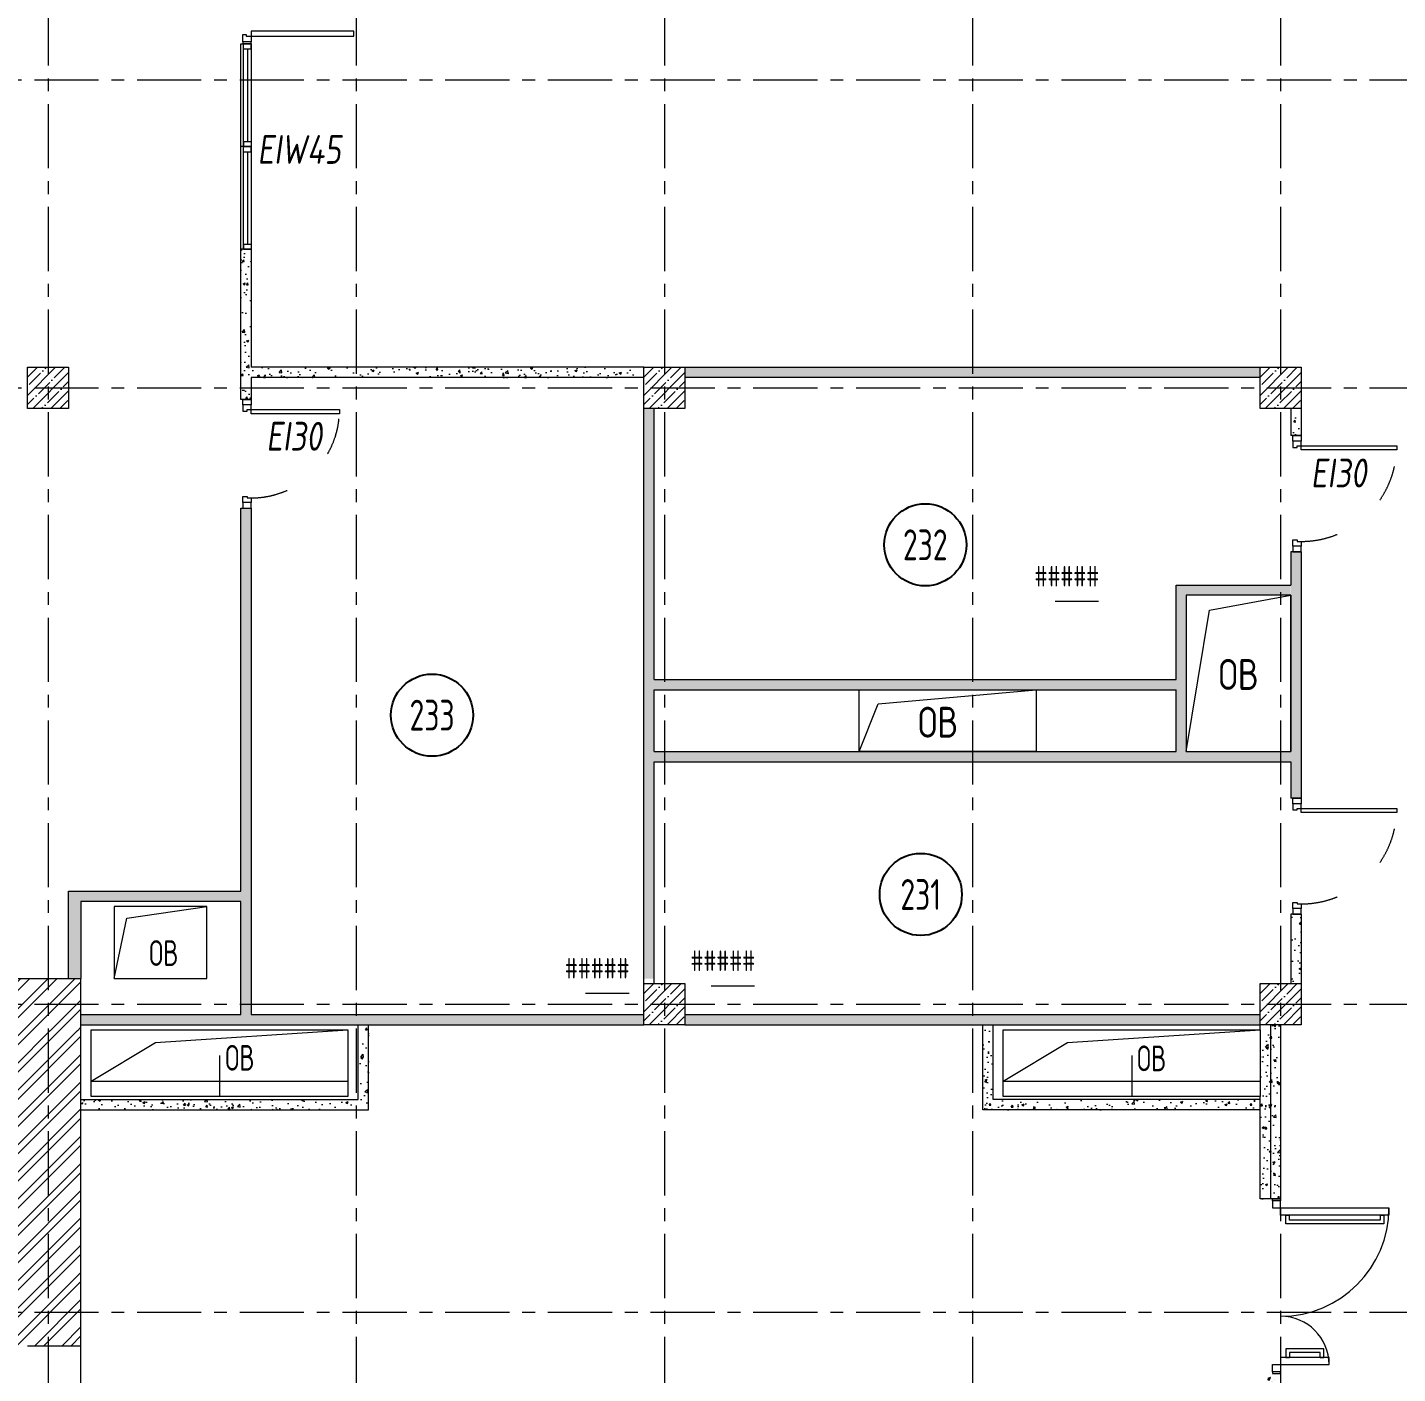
# Model space of a CAD drawing. Header units: millimetres. Extents: x -65527 to 8894748, y -37603 to 223697.
# Drawn here: x -47265 to -33925, y 9559 to 22665 of the extents above; entities that cross this region are included whole.
import ezdxf
from ezdxf import colors
from ezdxf.entities.mleader import LeaderData, LeaderLine
from ezdxf.enums import TextEntityAlignment as Align
from ezdxf.math import Vec2, Vec3

# ---------------------------------------------------------------- set-up
doc = ezdxf.new("R2010")
doc.units = ezdxf.units.MM
doc.header["$LTSCALE"] = 10
doc.linetypes.add('ACAD_ISO03W100', pattern=[30, 12, -18])
doc.linetypes.add('CENTER', pattern=[2, 1.25, -0.25, 0.25, -0.25])
for name, color, linetype, lineweight in [('_0', 250, 'Continuous', 9), ('АР_Номер помещения', 1, 'Continuous', 25), ('АР_Оси', 142, 'Continuous', 9), ('АР_Помещения_площадь', 19, 'Continuous', 9)]:
    doc.layers.add(name, color=color, linetype=linetype, lineweight=lineweight)
doc.layers.add('Архитектура', color=251, linetype='Continuous')
doc.styles.add('ICOCPEUR', font='isocpeur.ttf')
doc.styles.add('ISOCPEUR', font='isocpeur.ttf', dxfattribs={"width": 0.7})
doc.styles.get("Standard").update_dxf_attribs({"font": 'ARIALN.TTF'})
doc.styles.add('Архитект', font='isocpeur.ttf', dxfattribs={"width": 0.8, "oblique": 8})
pattern_1 = [(50, (30232.33, -93445.12), (215.17805, -18.82564), [22.5, -247.5]), (355, (30232.33, -93445.12), (-41.6254, 225.65764), [18, -198]), (100.45144, (30250.26, -93446.7), (173.55265, 206.832), [19.12206, -210.34263]), (46.1842, (30232.33, -93385.12), (320.1724, -49.6558), [33.75, -371.25]), (96.63564, (30259, -93389.26), (280.3986, 292.2356), [28.6831, -315.5141]), (351.18416, (30232.33, -93385.12), (280.3986, 292.2356), [27, -297]), (21, (30262.33, -93400.12), (179.07212, -120.78567), [22.5, -247.5]), (326, (30262.33, -93400.12), (72.9946, 217.545), [18, -198]), (71.45144, (30277.25, -93410.19), (252.0667, 96.75935), [19.12206, -210.34263]), (37.5, (30232.33, -93445.12), (3.647957, 99.868156), [0, -195.6, 0, -201, 0, -198.75]), (7.5, (30232.33, -93445.12), (78.92086, 118.32351), [0, -114.6, 0, -191.1, 0, -75.75]), (327.5, (30165.43, -93445.12), (160.14673, -6.76646), [0, -75, 0, -234, 0, -310.5]), (317.5, (30135.43, -93445.12), (174.95585, 30.0315), [0, -97.5, 0, -155.4, 0, -220.5])]
pattern_2 = [(45, (-998310.03, 71377.67), (-132.58252, 132.58252), []), (45, (-998221.64, 71377.67), (-132.58252, 132.58252), [])]
pattern_3 = [(50, (29952.33, -93445.12), (215.17805, -18.82564), [22.5, -247.5]), (355, (29952.33, -93445.12), (-41.6254, 225.65764), [18, -198]), (100.45144, (29970.26, -93446.7), (173.55265, 206.832), [19.12206, -210.34263]), (46.1842, (29952.33, -93385.12), (320.1724, -49.6558), [33.75, -371.25]), (96.63564, (29979, -93389.26), (280.3986, 292.2356), [28.6831, -315.5141]), (351.18416, (29952.33, -93385.12), (280.3986, 292.2356), [27, -297]), (21, (29982.33, -93400.12), (179.07212, -120.78567), [22.5, -247.5]), (326, (29982.33, -93400.12), (72.9946, 217.545), [18, -198]), (71.45144, (29997.25, -93410.19), (252.0667, 96.75935), [19.12206, -210.34263]), (37.5, (29952.33, -93445.12), (3.647957, 99.868156), [0, -195.6, 0, -201, 0, -198.75]), (7.5, (29952.33, -93445.12), (78.92086, 118.32351), [0, -114.6, 0, -191.1, 0, -75.75]), (327.5, (29885.43, -93445.12), (160.14673, -6.76646), [0, -75, 0, -234, 0, -310.5]), (317.5, (29855.43, -93445.12), (174.95585, 30.0315), [0, -97.5, 0, -155.4, 0, -220.5])]

# ---------------------------------------------------------------- blocks, each defined once
blk = doc.blocks.new('_DOTSMALL')
at = {"color": 0, "linetype": 'ByBlock', "const_width": 0.5}
blk.add_lwpolyline([(-0.0625, 0, 1), (0.0625, 0, 1)], format="xyb", close=True, dxfattribs=at)
blk = doc.blocks.new('*U271')
at = {"linetype": 'ByBlock'}
for p, q in [((0, 0), (0, -74)), ((50, 0), (0, 0)), ((0, -74), (0, 0)), ((1000, 0), (0, 0)), ((50, -74), (0, -74)), ((0, -74), (1000, -74)), ((50, 0), (50, -74)), ((950, 0), (50, 0)), ((50, -37), (950, -37)), ((50, -74), (950, -74)), ((950, 0), (1000, 0)), ((950, 0), (950, -74)), ((950, -74), (1000, -74)), ((1000, 0), (1000, -74)), ((1000, -74), (1000, 0))]:
    blk.add_line(p, q, dxfattribs=at)
blk = doc.blocks.new('*U272')
at = {"linetype": 'ByBlock'}
for p, q in [((0, 0), (0, -74)), ((50, 0), (0, 0)), ((0, -74), (0, 0)), ((1000, 0), (0, 0)), ((50, -74), (0, -74)), ((0, -74), (1000, -74)), ((50, 0), (50, -74)), ((950, 0), (50, 0)), ((50, -37), (950, -37)), ((50, -74), (950, -74)), ((950, 0), (1000, 0)), ((950, 0), (950, -74)), ((950, -74), (1000, -74)), ((1000, 0), (1000, -74)), ((1000, -74), (1000, 0))]:
    blk.add_line(p, q, dxfattribs=at)
blk = doc.blocks.new('*U268')
for points in [[(-55, -80), (-55, 0), (-115, 0), (-115, -40), (-100, -40), (-100, -80), (-55, -80)], [(0, 0), (0, -80), (-55, -80), (-55, 0), (0, 0)], [(-1060, 0), (-1060, -80), (-1005, -80), (-1005, 0), (-1060, 0)], [(-1005, -80), (-1005, 0), (-945, 0), (-945, -40), (-960, -40), (-960, -80), (-1005, -80)]]:
    blk.add_lwpolyline(points)
blk.add_lwpolyline([(-100, -80), (-100, -940), (-140, -940), (-140, -80)], close=True)
at = {"linetype": 'ACAD_ISO03W100', "ltscale": 3}
blk.add_arc((-100, -80), 860, 180, 270, dxfattribs=at)
blk = doc.blocks.new('*U270')
for points in [[(-55, -80), (-55, 0), (-115, 0), (-115, -40), (-100, -40), (-100, -80), (-55, -80)], [(0, 0), (0, -80), (-55, -80), (-55, 0), (0, 0)], [(-1130, 0), (-1130, -80), (-1075, -80), (-1075, 0), (-1130, 0)], [(-1075, -80), (-1075, 0), (-1015, 0), (-1015, -40), (-1030, -40), (-1030, -80), (-1075, -80)]]:
    blk.add_lwpolyline(points)
blk.add_lwpolyline([(-100, -80), (-100, -1010), (-140, -1010), (-140, -80)], close=True)
at = {"linetype": 'ACAD_ISO03W100', "ltscale": 3}
blk.add_arc((-100, -80), 930, 180, 270, dxfattribs=at)
blk = doc.blocks.new('*U258')
at = {"layer": 'АР_Номер помещения', "color": 7}
blk.add_circle((-16065, 2966), 400, dxfattribs=at)
at = {"layer": 'АР_Помещения_площадь', "color": 7}
blk.add_line((-14147, 255), (-14570, 255), dxfattribs=at)
at = {"color": 7, "style": 'ISOCPEUR', "width": 0.7, "flags": 1}
blk.add_attdef('КАТЕГОРИЯ', (-499, -2092), '', height=250, dxfattribs=at)
at = {"layer": 'АР_Номер помещения', "color": 7, "style": 'ISOCPEUR', "width": 0.7}
blk.add_attdef('НОМЕР_ПОМЕЩЕНИЯ', text='', height=300, dxfattribs=at).set_placement((-16065, 2966), align=Align.MIDDLE_CENTER)
at = {"layer": 'АР_Помещения_площадь', "color": 7, "lineweight": 30, "width": 0.7, "flags": 104}
blk.add_attdef('ИМЯ_ПОМЕЩЕНИЯ', text='', height=100, dxfattribs=at).set_placement((158, 1217), align=Align.MIDDLE_CENTER)
at = {"layer": 'АР_Помещения_площадь', "color": 7, "style": 'ISOCPEUR', "width": 0.7}
blk.add_attdef('ПЛОЩАДЬ_ПОМЕЩЕНИЯ', text='', height=200, dxfattribs=at).set_placement((-14142, 502), align=Align.MIDDLE_RIGHT)
blk = doc.blocks.new('*U259')
at = {"layer": 'АР_Номер помещения', "color": 7}
blk.add_circle((-15109, 1428), 400, dxfattribs=at)
at = {"layer": 'АР_Помещения_площадь', "color": 7}
blk.add_line((-13421, 875), (-13843, 875), dxfattribs=at)
at = {"color": 7, "style": 'ISOCPEUR', "width": 0.7, "flags": 1}
blk.add_attdef('КАТЕГОРИЯ', (-499, -2092), '', height=250, dxfattribs=at)
at = {"layer": 'АР_Номер помещения', "color": 7, "style": 'ISOCPEUR', "width": 0.7}
blk.add_attdef('НОМЕР_ПОМЕЩЕНИЯ', text='', height=300, dxfattribs=at).set_placement((-15109, 1428), align=Align.MIDDLE_CENTER)
at = {"layer": 'АР_Помещения_площадь', "color": 7, "style": 'ISOCPEUR', "width": 0.7}
blk.add_attdef('ПЛОЩАДЬ_ПОМЕЩЕНИЯ', text='', height=200, dxfattribs=at).set_placement((-13416, 1122), align=Align.MIDDLE_RIGHT)
at = {"layer": 'АР_Помещения_площадь', "color": 7, "lineweight": 30, "width": 0.7, "flags": 104}
blk.add_attdef('ИМЯ_ПОМЕЩЕНИЯ', text='', height=100, dxfattribs=at).set_placement((158, 1217), align=Align.MIDDLE_CENTER)
blk = doc.blocks.new('*U252')
at = {"layer": 'АР_Номер помещения', "color": 7}
blk.add_circle((-15583, 1221), 400, dxfattribs=at)
at = {"layer": 'АР_Помещения_площадь', "color": 7}
blk.add_line((-17201, 328), (-17623, 328), dxfattribs=at)
at = {"color": 7, "style": 'ISOCPEUR', "width": 0.7, "flags": 1}
blk.add_attdef('КАТЕГОРИЯ', (-499, -2092), '', height=250, dxfattribs=at)
at = {"layer": 'АР_Номер помещения', "color": 7, "style": 'ISOCPEUR', "width": 0.7}
blk.add_attdef('НОМЕР_ПОМЕЩЕНИЯ', text='', height=300, dxfattribs=at).set_placement((-15583, 1221), align=Align.MIDDLE_CENTER)
at = {"layer": 'АР_Помещения_площадь', "color": 7, "lineweight": 30, "width": 0.7, "flags": 104}
blk.add_attdef('ИМЯ_ПОМЕЩЕНИЯ', text='', height=100, dxfattribs=at).set_placement((158, 1217), align=Align.MIDDLE_CENTER)
at = {"layer": 'АР_Помещения_площадь', "color": 7, "style": 'ISOCPEUR', "width": 0.7}
blk.add_attdef('ПЛОЩАДЬ_ПОМЕЩЕНИЯ', text='', height=200, dxfattribs=at).set_placement((-17196, 575), align=Align.MIDDLE_RIGHT)
blk = doc.blocks.new('Полуторная_на лестницу')
for points in [[(75, 80), (75, 1080), (125, 1080), (125, 80)], [(1375, 430), (1375, 80), (1425, 80), (1425, 430)]]:
    blk.add_lwpolyline(points, close=True)
for points in [[(0, 0), (0, 80), (20, 80), (20, 0), (0, 0)], [(20, 80), (20, 0), (90, 0), (90, 30), (75, 30), (75, 80), (20, 80)], [(1480, 80), (1480, 0), (1410, 0), (1410, 30), (1425, 30), (1425, 80), (1480, 80)], [(1500, 0), (1500, 80), (1480, 80), (1480, 0), (1500, 0)]]:
    blk.add_lwpolyline(points)
at = {"linetype": 'ACAD_ISO03W100', "ltscale": 3}
for centre, radius, start, end in [((75, 80), 1000, 0, 90), ((1465, 40), 392, 95.9075, 174.0925)]:
    blk.add_arc(centre, radius, start, end, dxfattribs=at)
blk = doc.blocks.new('1700-2')
for points in [[(-471, 1443), (0, 1443), (0, 1513), (-471, 1513)], [(0, -13), (-1055, -13), (-1055, 57), (0, 57)]]:
    blk.add_lwpolyline(points, close=True)
for points in [[(80, 1600), (0, 1600), (0, 1583), (80, 1583), (80, 1600)], [(0, 1583), (80, 1583), (80, 1513), (50, 1513), (50, 1513), (0, 1513), (0, 1583)], [(-386, 1443), (-421, 1443), (-421, 1358), (-50, 1358), (-50, 1443), (-85, 1443)], [(-386, 1443), (-386, 1393), (-85, 1393), (-85, 1443)], [(-970, 57), (-1005, 57), (-1005, 142), (-50, 142), (-50, 57), (-85, 57)], [(-970, 57), (-970, 107), (-85, 107), (-85, 57)], [(0, -83), (80, -83), (80, -13), (50, -13), (50, -13), (0, -13), (0, -83)], [(80, -100), (0, -100), (0, -83), (80, -83), (80, -100)]]:
    blk.add_lwpolyline(points)
for centre, radius, start, end in [((0, 1513), 471, 180, 270), ((0, -13), 1055, 90, 180)]:
    blk.add_arc(centre, radius, start, end)
blk = doc.blocks.new('Aks_es_drop_rect_2500_500_100_50_50_wipe')
at = {"color": 0, "linetype": 'ByBlock', "lineweight": -2}
blk.add_wipeout([(-12.5, 2.5), (12.5, 2.5), (12.5, -4), (-12.5, -4)], dxfattribs=at)
blk = doc.blocks.new('Aks_es_drop_rect_2500_500_100_50_50')
at = {"color": 0, "linetype": 'ByBlock', "lineweight": -2}
blk.add_blockref('Aks_es_drop_rect_2500_500_100_50_50_wipe', (0, 0), dxfattribs=at)
for p, q in [((-12.5, 2.5), (12.5, 2.5)), ((-12.5, -4), (-12.5, 2.5)), ((12.5, 2.5), (12.5, -4)), ((12.5, -4), (-12.5, -4))]:
    blk.add_line(p, q, dxfattribs=at)
at = {"layer": '_0'}
for p, q in [((-6.25, 1.25), (12.5, 2.5)), ((-12.5, -2.5), (-6.25, 1.25)), ((0, 0), (0, -4)), ((-12.5, -2.5), (12.5, -2.5))]:
    blk.add_line(p, q, dxfattribs=at)

msp = doc.modelspace()

# ---------------------------------------------------------------- hatches: boundary and pattern name
at = {"layer": '_0', "ltscale": 100}
h = msp.add_hatch(dxfattribs=at)
h.set_pattern_fill('AR-CONC', color=256, scale=30)
h.set_pattern_definition(pattern_1)
h.paths.add_polyline_path([(-41263.4, 19355.6), (-45086.3, 19355.9), (-45087.5, 20505), (-45187.6, 20505.1), (-45187.4, 19043.8), (-45086.3, 19043.8), (-45086.3, 19255.7), (-41263.4, 19255.4)])
h = msp.add_hatch(dxfattribs=at)
h.set_pattern_fill('ANSI35', color=256, scale=500)
h.set_pattern_definition([(45, (-1004315.53, 59227.03), (-88.388348, 88.388348), []), (45, (-1004227.14, 59227.03), (-88.388348, 88.388348), [156.25, -31.25, 0, -31.25])])
h.paths.add_polyline_path([(-46863.4, 19355.6), (-47263.4, 19355.6), (-47263.4, 18955.6), (-46863.4, 18955.6)])
h = msp.add_hatch(dxfattribs=at)
h.set_pattern_fill('ANSI35', color=256, scale=500)
h.set_pattern_definition([(45, (-998315.53, 59227.03), (-88.388348, 88.388348), []), (45, (-998227.14, 59227.03), (-88.388348, 88.388348), [156.25, -31.25, 0, -31.25])])
h.paths.add_polyline_path([(-40863.4, 19355.6), (-41263.4, 19355.6), (-41263.4, 18955.6), (-40863.4, 18955.6)])
h = msp.add_hatch(dxfattribs=at)
h.set_pattern_fill('AR-CONC', color=256, scale=30)
h.set_pattern_definition(pattern_1)
h.paths.add_polyline_path([(-35263.4, 19355.6), (-40863.4, 19355.6), (-40863.4, 19255.6), (-35263.4, 19255.6)])
h = msp.add_hatch(dxfattribs=at)
h.set_pattern_fill('ANSI35', color=256, scale=500)
h.set_pattern_definition([(45, (-992315.53, 59227.03), (-88.388348, 88.388348), []), (45, (-992227.14, 59227.03), (-88.388348, 88.388348), [156.25, -31.25, 0, -31.25])])
h.paths.add_polyline_path([(-34863.4, 19355.6), (-35263.4, 19355.6), (-35263.4, 18955.6), (-34863.4, 18955.6)])
h = msp.add_hatch(dxfattribs=at)
h.set_pattern_fill('AR-CONC', color=256, scale=30)
h.set_pattern_definition([(50, (30232.33, -93398.6), (215.17805, -18.82564), [22.5, -247.5]), (355, (30232.33, -93398.6), (-41.6254, 225.65764), [18, -198]), (100.45144, (30250.26, -93400.17), (173.55265, 206.832), [19.12206, -210.34263]), (46.1842, (30232.33, -93338.6), (320.1724, -49.6558), [33.75, -371.25]), (96.63564, (30259, -93342.74), (280.3986, 292.2356), [28.6831, -315.5141]), (351.18416, (30232.33, -93338.6), (280.3986, 292.2356), [27, -297]), (21, (30262.33, -93353.6), (179.07212, -120.78567), [22.5, -247.5]), (326, (30262.33, -93353.6), (72.9946, 217.545), [18, -198]), (71.45144, (30277.25, -93363.66), (252.0667, 96.75935), [19.12206, -210.34263]), (37.5, (30232.33, -93398.6), (3.647957, 99.868156), [0, -195.6, 0, -201, 0, -198.75]), (7.5, (30232.33, -93398.6), (78.92086, 118.32351), [0, -114.6, 0, -191.1, 0, -75.75]), (327.5, (30165.43, -93398.6), (160.14673, -6.76646), [0, -75, 0, -234, 0, -310.5]), (317.5, (30135.43, -93398.6), (174.95585, 30.0315), [0, -97.5, 0, -155.4, 0, -220.5])])
h.paths.add_polyline_path([(-41163.4, 18955.6), (-41263.4, 18955.6), (-41263.4, 13402.1), (-41163.4, 13402.1), (-41163.4, 15516.1), (-37602.9, 15516.1), (-36080.8, 15516.1), (-36080.8, 15616.1), (-41161.3, 15616.1), (-41163.4, 16222.3), (-41263.4, 16216.1), (-41263.4, 15615.4), (-41163.4, 15615.7), (-41163.4, 16216.5), (-41263.4, 16216.1), (-41263.4, 15614.7), (-41163.4, 15616.1), (-41163.4, 16216.1), (-36080.8, 16216.1), (-36080.8, 15516.1), (-34963.4, 15516.1), (-34963.4, 15161.2), (-34863.4, 15161.2), (-34863.4, 17560.7), (-34963.4, 17560.7), (-34963.4, 15616.1), (-35982.9, 15615.4), (-35982.9, 17136.7), (-34964.2, 17136), (-34964.2, 17235.2), (-36080.8, 17236.7), (-36080.8, 16316.1), (-41163.4, 16316.1)])
h = msp.add_hatch(dxfattribs=at)
h.set_pattern_fill('AR-CONC', color=256, scale=30)
h.set_pattern_definition(pattern_1)
h.paths.add_polyline_path([(-34863.4, 18955.6), (-34963.4, 18955.6), (-34963.4, 18690.7), (-34863.4, 18690.7)])
h = msp.add_hatch(dxfattribs=at)
h.set_pattern_fill('AR-CONC', color=256, scale=30)
h.set_pattern_definition(pattern_1)
h.paths.add_polyline_path([(-46743.6, 13075.6), (-46743.6, 12955.6), (-46743.6, 12955.6), (-46743.6, 13075.6), (-46743.6, 13055.6), (-45185.8, 13055.6), (-45186.9, 14155.6), (-46744.7, 14155.6), (-46743.5, 13405.6), (-46863.5, 13405.6), (-46864.7, 14255.6), (-45187.4, 14255.6), (-45187.1, 17983.8), (-45086.3, 17983.8), (-45086.3, 13055.6), (-41263.4, 13055.6), (-41263.4, 12955.6), (-46743.6, 12955.6), (-46743.6, 13075.6), (-46743.6, 13075.6), (-46743.6, 12955.6), (-46743.6, 13075.6)])
h = msp.add_hatch(dxfattribs=at)
h.set_pattern_fill('ANSI32', color=256, scale=500)
h.set_pattern_definition(pattern_2)
h.paths.add_polyline_path([(-52813.4, 14380.6), (-53323.4, 14380.6), (-53323.4, 12895.6), (-47383.5, 12895.6), (-47383.4, 12895.6), (-46743.4, 12895.6), (-46743.5, 13405.6), (-52813.4, 13405.6)])
h = msp.add_hatch(dxfattribs=at)
h.set_pattern_fill('AR-CONC', color=256, scale=30)
h.set_pattern_definition(pattern_1)
h.paths.add_polyline_path([(-34863.4, 14031.2), (-34963.4, 14031.2), (-34963.4, 13355.6), (-34863.4, 13355.6)])
h = msp.add_hatch(dxfattribs=at)
h.set_pattern_fill('ANSI35', color=256, scale=500)
h.set_pattern_definition([(45, (-998315.53, 53227.03), (-88.388348, 88.388348), []), (45, (-998227.14, 53227.03), (-88.388348, 88.388348), [156.25, -31.25, 0, -31.25])])
h.paths.add_polyline_path([(-40863.4, 13355.6), (-41263.4, 13355.6), (-41263.4, 12955.6), (-40863.4, 12955.6)])
h = msp.add_hatch(dxfattribs=at)
h.set_pattern_fill('ANSI35', color=256, scale=500)
h.set_pattern_definition([(45, (-992315.53, 53227.03), (-88.388348, 88.388348), []), (45, (-992227.14, 53227.03), (-88.388348, 88.388348), [156.25, -31.25, 0, -31.25])])
h.paths.add_polyline_path([(-34863.4, 13355.6), (-35263.4, 13355.6), (-35263.4, 12955.6), (-34863.4, 12955.6)])
h = msp.add_hatch(dxfattribs=at)
h.set_pattern_fill('AR-CONC', color=256, scale=30)
h.set_pattern_definition(pattern_1)
h.paths.add_polyline_path([(-40863.4, 13075.6), (-40863.4, 12955.6), (-40863.4, 12955.6), (-40863.4, 13075.6), (-40863.4, 13055.6), (-35263.4, 13055.6), (-35263.4, 12955.6), (-40863.4, 12955.6), (-40863.4, 13075.6), (-40863.4, 13075.6), (-40863.4, 12955.6), (-40863.4, 13075.6)])
h = msp.add_hatch(dxfattribs=at)
h.set_pattern_fill('AR-CONC', color=256, scale=30)
h.set_pattern_definition([(50, (30232.33, -93271.14), (215.17805, -18.82564), [22.5, -247.5]), (355, (30232.33, -93271.14), (-41.6254, 225.65764), [18, -198]), (100.45144, (30250.26, -93272.7), (173.55265, 206.832), [19.12206, -210.34263]), (46.1842, (30232.33, -93211.14), (320.1724, -49.6558), [33.75, -371.25]), (96.63564, (30259, -93215.27), (280.3986, 292.2356), [28.6831, -315.5141]), (351.18416, (30232.33, -93211.14), (280.3986, 292.2356), [27, -297]), (21, (30262.33, -93226.14), (179.07212, -120.78567), [22.5, -247.5]), (326, (30262.33, -93226.14), (72.9946, 217.545), [18, -198]), (71.45144, (30277.25, -93236.2), (252.0667, 96.75935), [19.12206, -210.34263]), (37.5, (30232.33, -93271.135), (3.647957, 99.868156), [0, -195.6, 0, -201, 0, -198.75]), (7.5, (30232.33, -93271.14), (78.92086, 118.32351), [0, -114.6, 0, -191.1, 0, -75.75]), (327.5, (30165.43, -93271.135), (160.14673, -6.76646), [0, -75, 0, -234, 0, -310.5]), (317.5, (30135.43, -93271.14), (174.95585, 30.0315), [0, -97.5, 0, -155.4, 0, -220.5])])
h.paths.add_polyline_path([(-43943.5, 12955.6), (-44043.5, 12955.6), (-44043.5, 12225.6), (-44063.4, 12225.6), (-44063.4, 12125.6), (-43943.5, 12125.6)])
h.paths.add_polyline_path([(-44062.9, 12225.6), (-46733.6, 12225.6), (-46743.5, 12125.6), (-44063.4, 12125.6)])
h = msp.add_hatch(dxfattribs=at)
h.set_pattern_fill('AR-CONC', color=256, scale=30)
h.set_pattern_definition([(50, (30452.21, -93271.14), (215.17805, -18.82564), [22.5, -247.5]), (355, (30452.2, -93271.14), (-41.6254, 225.65764), [18, -198]), (100.45144, (30470.14, -93272.7), (173.55265, 206.832), [19.12206, -210.34263]), (46.1842, (30452.2, -93211.14), (320.1724, -49.6558), [33.75, -371.25]), (96.63564, (30478.9, -93215.27), (280.3986, 292.2356), [28.6831, -315.5141]), (351.18416, (30452.2, -93211.14), (280.3986, 292.2356), [27, -297]), (21, (30482.21, -93226.14), (179.07212, -120.78567), [22.5, -247.5]), (326, (30482.2, -93226.14), (72.9946, 217.545), [18, -198]), (71.45144, (30497.13, -93236.2), (252.0667, 96.75935), [19.12206, -210.34263]), (37.5, (30452.21, -93271.135), (3.647957, 99.868156), [0, -195.6, 0, -201, 0, -198.75]), (7.5, (30452.21, -93271.14), (78.92086, 118.32351), [0, -114.6, 0, -191.1, 0, -75.75]), (327.5, (30385.31, -93271.135), (160.14673, -6.76646), [0, -75, 0, -234, 0, -310.5]), (317.5, (30355.31, -93271.14), (174.95585, 30.0315), [0, -97.5, 0, -155.4, 0, -220.5])])
h.paths.add_polyline_path([(-37843.9, 12225.6), (-35173.4, 12225.6), (-35163.4, 12125.6), (-37843.5, 12125.6)])
h.paths.add_polyline_path([(-37863.4, 12955.6), (-37963.4, 12955.6), (-37963.4, 12125.6), (-37843.5, 12125.6), (-37843.5, 12225.6), (-37863.4, 12225.6)])
h = msp.add_hatch(dxfattribs=at)
h.set_pattern_fill('AR-CONC', color=256, scale=30)
h.set_pattern_definition(pattern_3)
h.paths.add_polyline_path([(-35063.4, 12955.6), (-35263.4, 12955.6), (-35263.4, 11258.5), (-35063.4, 11258.5)])
h = msp.add_hatch(dxfattribs=at)
h.set_pattern_fill('ANSI32', color=256, scale=500)
h.set_pattern_definition(pattern_2)
h.paths.add_polyline_path([(-46743.4, 12897.4), (-47383.4, 12897.4), (-47383.5, 9830.3), (-46743.5, 9830.3)])
h = msp.add_hatch(dxfattribs=at)
h.set_pattern_fill('AR-CONC', color=256, scale=30)
h.set_pattern_definition(pattern_3)
h.paths.add_polyline_path([(-35063.4, 9557.6), (-35263.4, 9558.5), (-35263.4, 7355.6), (-35063.4, 7355.6)])

# ---------------------------------------------------------------- linework, layer by layer
for p, q in [((-45186.3, 13055.6), (-45186.3, 14155.6)), ((-52813.4, 13405.6), (-46743.5, 13405.6)), ((-46743.5, 9830.3), (-46743.5, 13405.6)), ((-46743.5, 13055.6), (-45186.3, 13055.6)), ((-47264.6, 9830.3), (-46743.5, 9830.3))]:
    msp.add_line(p, q, dxfattribs=at)
at = {"layer": '_0', "lineweight": 15, "ltscale": 100}
msp.add_line((-46743.5, 8230.3), (-46743.5, 9830.3), dxfattribs=at)
at = {"layer": '_0', "color": 18, "ltscale": 100, "true_color": 0x000000}
for points in [[(-45187.6, 20505.1), (-45187.6, 22505), (-45140.3, 22505)], [(-45140.3, 21505), (-45187.6, 21505)]]:
    msp.add_lwpolyline(points, dxfattribs=at)
at = {"layer": '_0', "ltscale": 100}
for points in [[(-45086.3, 19043.8), (-45187.3, 19043.8), (-45187.6, 20505.1)], [(-45086.3, 20505), (-45187.6, 20505)], [(-45085.4, 20505), (-45086.3, 19355.6)], [(-41263.4, 19355.6), (-45086.3, 19355.6)], [(-40863.4, 19355.6), (-35263.4, 19355.6)], [(-45086.3, 19255.6), (-45086.3, 19043.8)], [(-41263.4, 19255.6), (-45086.3, 19255.6)], [(-35263.4, 19255.6), (-40863.4, 19255.6)], [(-41263.4, 13355.6), (-41263.4, 18955.6)], [(-41163.4, 16316.1), (-41163.4, 18955.6)], [(-34963.4, 18955.6), (-34963.4, 18690.7)], [(-34863.4, 18955.6), (-34863.4, 18690.7)], [(-34863.4, 18690.7), (-34963.4, 18690.7)], [(-45187.4, 14255.6), (-45187.1, 17983.8), (-45086.3, 17983.8)], [(-45086.3, 17983.8), (-45086.3, 13055.6), (-41263.4, 13055.6)], [(-34963.4, 17560.7), (-34963.4, 17236)], [(-34863.4, 17560.7), (-34963.4, 17560.7)], [(-34863.4, 17560.7), (-34863.4, 15161.2)], [(-36080.8, 16316.1), (-36080.8, 17236), (-34963.4, 17236)], [(-34963.4, 17136), (-35982.9, 17136)], [(-35982.9, 17136), (-35982.9, 15616.1)], [(-34963.4, 17136), (-34963.4, 15616.1)], [(-41163.4, 16316.1), (-36080.8, 16316.1)], [(-41163.4, 16216.1), (-36080.8, 16216.1)], [(-41163.4, 15616.1), (-41163.4, 16216.1)], [(-39597, 16216.1), (-37722.9, 16216.1)], [(-36080.8, 15616.1), (-36080.8, 16216.1)], [(-41163.4, 15616.1), (-36080.8, 15616.1)], [(-36080.8, 15616.1), (-36080.8, 15616.1)], [(-35982.9, 15616.1), (-35967.3, 15616.1)], [(-35982.9, 15616.1), (-34963.4, 15616.1)], [(-41163.4, 15516.1), (-36069.4, 15516.1)], [(-41163.4, 13355.6), (-41163.4, 15516.1)], [(-36102.9, 15516.1), (-36102.9, 15516.1)], [(-36102.9, 15516.1), (-34963.4, 15516.1)], [(-34963.4, 15516.1), (-34963.4, 15161.2)], [(-34863.4, 15161.2), (-34963.4, 15161.2)], [(-46863.5, 13405.6), (-46864.7, 14255.6)], [(-46864.7, 14255.6), (-45187.4, 14255.6)], [(-46744.7, 14155.6), (-46743.5, 13405.6)], [(-45186.3, 14155.6), (-46744.7, 14155.6)], [(-34963.4, 14031.2), (-34963.4, 13355.6)], [(-34863.4, 14031.2), (-34963.4, 14031.2)], [(-34863.4, 14031.2), (-34863.4, 13355.6)], [(-46743.5, 12955.6), (-41263.4, 12955.6)], [(-46743.5, 12225.6), (-44043.5, 12225.6), (-44043.5, 12955.6)], [(-46743.5, 12125.6), (-43943.5, 12125.6), (-43943.5, 12955.6)], [(-40863.4, 13055.6), (-35263.4, 13055.6)], [(-40863.4, 12955.6), (-35263.4, 12955.6)], [(-35263.4, 12125.6), (-37963.4, 12125.6), (-37963.4, 12955.6)], [(-35263.4, 12225.6), (-37863.4, 12225.6), (-37863.4, 12955.6)], [(-35063.4, 11258.5), (-35263.4, 11258.5), (-35263.4, 12955.6)], [(-35163.4, 12955.6), (-35163.4, 11258.5)], [(-35063.4, 12955.6), (-35063.4, 11258.5)]]:
    msp.add_lwpolyline(points, dxfattribs=at)
for points in [[(-47263.4, 19355.6), (-46863.4, 19355.6), (-46863.4, 18955.6), (-47263.4, 18955.6)], [(-41263.4, 19355.6), (-40863.4, 19355.6), (-40863.4, 18955.6), (-41263.4, 18955.6)], [(-35263.4, 19355.6), (-34863.4, 19355.6), (-34863.4, 18955.6), (-35263.4, 18955.6)], [(-41263.4, 13355.6), (-40863.4, 13355.6), (-40863.4, 12955.6), (-41263.4, 12955.6)], [(-35263.4, 13355.6), (-34863.4, 13355.6), (-34863.4, 12955.6), (-35263.4, 12955.6)]]:
    msp.add_lwpolyline(points, close=True, dxfattribs=at)
at = {"layer": '_0'}
for points in [[(-35982.9, 15616.1), (-34963.4, 15616.1), (-34963.4, 17136), (-35982.9, 17136)], [(-37443.4, 15616.1), (-39166, 15616.1), (-39166, 16216.1), (-37443.4, 16216.1)], [(-46418.5, 13405.6), (-45518.5, 13405.6), (-45518.5, 14105.6), (-46418.5, 14105.6)]]:
    msp.add_lwpolyline(points, close=True, dxfattribs=at)
for points in [[(-35982.9, 15616.1), (-35756.4, 16992.2), (-34963.4, 17136)], [(-39166, 15616.1), (-38981.3, 16080.7), (-37443.4, 16216.1)], [(-46418.5, 13405.6), (-46296.8, 13991.5), (-45518.5, 14105.6)]]:
    msp.add_lwpolyline(points, dxfattribs=at)
at = {"layer": 'АР_Оси', "linetype": 'CENTER', "ltscale": 50}
for p, q in [((-47063.4, 40918), (-47063.4, -14814.3)), ((-44063.4, 40918), (-44063.4, -14814.3)), ((-41063.4, 40918), (-41063.4, -14814.3)), ((-38063.4, 40918), (-38063.4, -14814.3)), ((-35063.4, 40918), (-35063.4, -14814.3)), ((-59197.1, 22155.6), (23981.3, 22155.6)), ((-59197.1, 19155.6), (23981.3, 19155.6)), ((-59197.1, 13155.6), (23981.3, 13155.6)), ((-59197.1, 10155.6), (23981.3, 10155.6))]:
    msp.add_line(p, q, dxfattribs=at)

# ---------------------------------------------------------------- block references
at = {"layer": '_0', "xscale": -1, "rotation": 270}
msp.add_blockref('Полуторная_на лестницу', (-45166.3, 22505), dxfattribs=at)
at = {"layer": '_0', "ltscale": 100, "xscale": -1, "rotation": 90.00015196563416}
for name, p in [('*U271', (-45160.3, 22505)), ('*U272', (-45160.3, 21505))]:
    msp.add_blockref(name, p, dxfattribs=at)
at = {"layer": '_0', "rotation": 90.00000000000001}
for name, p in [('*U268', (-45166.3, 19043.8)), ('*U270', (-34943.4, 18690.7)), ('*U270', (-34943.4, 15161.2))]:
    msp.add_blockref(name, p, dxfattribs=at)
at = {"layer": '_0'}
ref = msp.add_blockref('*U259', (-23414, 16199.6), dxfattribs=at)
ref.add_attrib('НОМЕР_ПОМЕЩЕНИЯ', '232', dxfattribs={"layer": 'АР_Номер помещения', "color": 7, "height": 300, "style": 'ISOCPEUR', "width": 0.7}).set_placement((-38523.1, 17627.4), align=Align.MIDDLE_CENTER)
ref.add_attrib('ПЛОЩАДЬ_ПОМЕЩЕНИЯ', '#####', dxfattribs={"layer": 'АР_Помещения_площадь', "color": 7, "height": 200, "style": 'ISOCPEUR', "width": 0.7}).set_placement((-36830.2, 17321.3), align=Align.MIDDLE_RIGHT)
ref = msp.add_blockref('*U258', (-27259.9, 13002.7), dxfattribs=at)
ref.add_attrib('НОМЕР_ПОМЕЩЕНИЯ', '233', dxfattribs={"layer": 'АР_Номер помещения', "color": 7, "height": 300, "style": 'ISOCPEUR', "width": 0.7}).set_placement((-43324.7, 15968.9), align=Align.MIDDLE_CENTER)
ref.add_attrib('ПЛОЩАДЬ_ПОМЕЩЕНИЯ', '#####', dxfattribs={"layer": 'АР_Помещения_площадь', "color": 7, "height": 200, "style": 'ISOCPEUR', "width": 0.7}).set_placement((-41402.3, 13504.2), align=Align.MIDDLE_RIGHT)
ref = msp.add_blockref('*U252', (-22984, 13002.7), dxfattribs=at)
ref.add_attrib('НОМЕР_ПОМЕЩЕНИЯ', '231', dxfattribs={"layer": 'АР_Номер помещения', "color": 7, "height": 300, "style": 'ISOCPEUR', "width": 0.7}).set_placement((-38567.2, 14223.2), align=Align.MIDDLE_CENTER)
ref.add_attrib('ПЛОЩАДЬ_ПОМЕЩЕНИЯ', '#####', dxfattribs={"layer": 'АР_Помещения_площадь', "color": 7, "height": 200, "style": 'ISOCPEUR', "width": 0.7}).set_placement((-40180, 13577.6), align=Align.MIDDLE_RIGHT)
at = {"layer": '_0', "lineweight": 30, "ltscale": 100, "rotation": 180}
msp.add_blockref('1700-2', (-35063.4, 11158.5), dxfattribs=at)

# ---------------------------------------------------------------- texts
at = {"layer": '_0', "lineweight": 35, "style": 'Архитект', "oblique": 8, "width": 0.8}
for s, p in [('EIW45', (-45024.4, 21336.7)), ('EI30', (-44939.2, 18544.3)), ('EI30', (-34769.1, 18186.8))]:
    msp.add_text(s, height=280, dxfattribs=at).set_placement(p)
at = {"layer": '_0', "ltscale": 100, "attachment_point": 5, "line_spacing_factor": 0.7, "style": 'ICOCPEUR'}
for s, insert, char_height in [('\\A1;{\\W0.8;ОВ}', (-35473.6, 16365.3), 300), ('\\A1;{\\W0.8;ОВ}', (-38399.4, 15900.3), 300), ('\\A1;{\\W0.7;ОВ}', (-45937.8, 13652.7), 250), ('\\A1;{\\W0.7;ОВ}', (-45202.1, 12625), 250)]:
    msp.add_mtext(s, dxfattribs=dict(at, insert=insert, char_height=char_height))

# ---------------------------------------------------------------- leaders
at = {"layer": 'Архитектура', "lineweight": 25, "transparency": 33554684}
ml = msp.add_multileader_mtext('Standard', dxfattribs=at)
ml.set_content('+8,400', color=256, style='ISOCPEUR')
ml.set_leader_properties(color=256, linetype='Continuous', lineweight=-1)
ml.set_arrow_properties(name='DOTSMALL')
ml.build(insert=Vec2(0, 0))
ml.multileader.update_dxf_attribs({"has_text_frame": 1, "text_left_attachment_type": 4, "text_right_attachment_type": 4, "dogleg_length": 100, "arrow_head_size": 180})
ctx = ml.context
ctx.base_point, ctx.char_height, ctx.arrow_head_size, ctx.landing_gap_size, ctx.plane_origin = Vec3(-38957.8, 116848.7), 250, 180, 50, Vec3(-38730.6, 116641.5)
ctx.left_attachment, ctx.right_attachment = 4, 4
notes = []
notes.append((ctx, [(0, (0, 0, 0), (0, 0), (1, 0), 1, [])]))
ctx.mtext.insert, ctx.mtext.width, ctx.mtext.line_spacing_style, ctx.mtext.flow_direction = Vec3(-38907.8, 117182), 852.697, 2, 5
ml = msp.add_multileader_mtext('Standard', dxfattribs=at)
ml.set_content('+8,400', color=256, style='ISOCPEUR')
ml.set_leader_properties(color=256, linetype='Continuous', lineweight=-1)
ml.set_arrow_properties(name='DOTSMALL')
ml.build(insert=Vec2(0, 0))
ml.multileader.update_dxf_attribs({"has_text_frame": 1, "text_left_attachment_type": 4, "text_right_attachment_type": 4, "dogleg_length": 100, "arrow_head_size": 180})
ctx = ml.context
ctx.base_point, ctx.char_height, ctx.arrow_head_size, ctx.landing_gap_size, ctx.plane_origin = Vec3(-48794, 106975.3), 250, 180, 50, Vec3(-48566.8, 106768.1)
ctx.left_attachment, ctx.right_attachment = 4, 4
notes.append((ctx, [(0, (0, 0, 0), (0, 0), (1, 0), 1, [])]))
ctx.mtext.insert, ctx.mtext.width, ctx.mtext.line_spacing_style, ctx.mtext.flow_direction = Vec3(-48744, 107308.6), 852.697, 2, 5
for ctx, leaders in notes:
    for number, flags, end, landing, length, lines in leaders:
        leader = LeaderData()
        leader.index, (leader.has_last_leader_line, leader.has_dogleg_vector, leader.attachment_direction) = number, flags
        leader.last_leader_point, leader.dogleg_vector, leader.dogleg_length = Vec3(end), Vec3(landing), length
        for number, points, colour, breaks in lines:
            line = LeaderLine()
            line.index, line.vertices, line.color, line.breaks = number, Vec3.list(points), colors.encode_raw_color(colour), breaks
            leader.lines.append(line)
        ctx.leaders.append(leader)

# ---------------------------------------------------------------- next in the draw order: block references
at = {"layer": '_0', "xscale": 100, "yscale": 100, "zscale": 100}
for p in [(-45393.5, 12655.6), (-36513.4, 12655.6)]:
    msp.add_blockref('Aks_es_drop_rect_2500_500_100_50_50', p, dxfattribs=at)

# ---------------------------------------------------------------- next in the draw order: texts
at = {"layer": '_0', "ltscale": 100, "char_height": 250, "attachment_point": 5, "line_spacing_factor": 0.7, "style": 'ICOCPEUR'}
for insert in [(-45197, 12632.8), (-36320.5, 12627.6)]:
    msp.add_mtext('\\A1;{\\W0.7;ОВ}', dxfattribs=dict(at, insert=insert))

doc.saveas('drawing.dxf')
